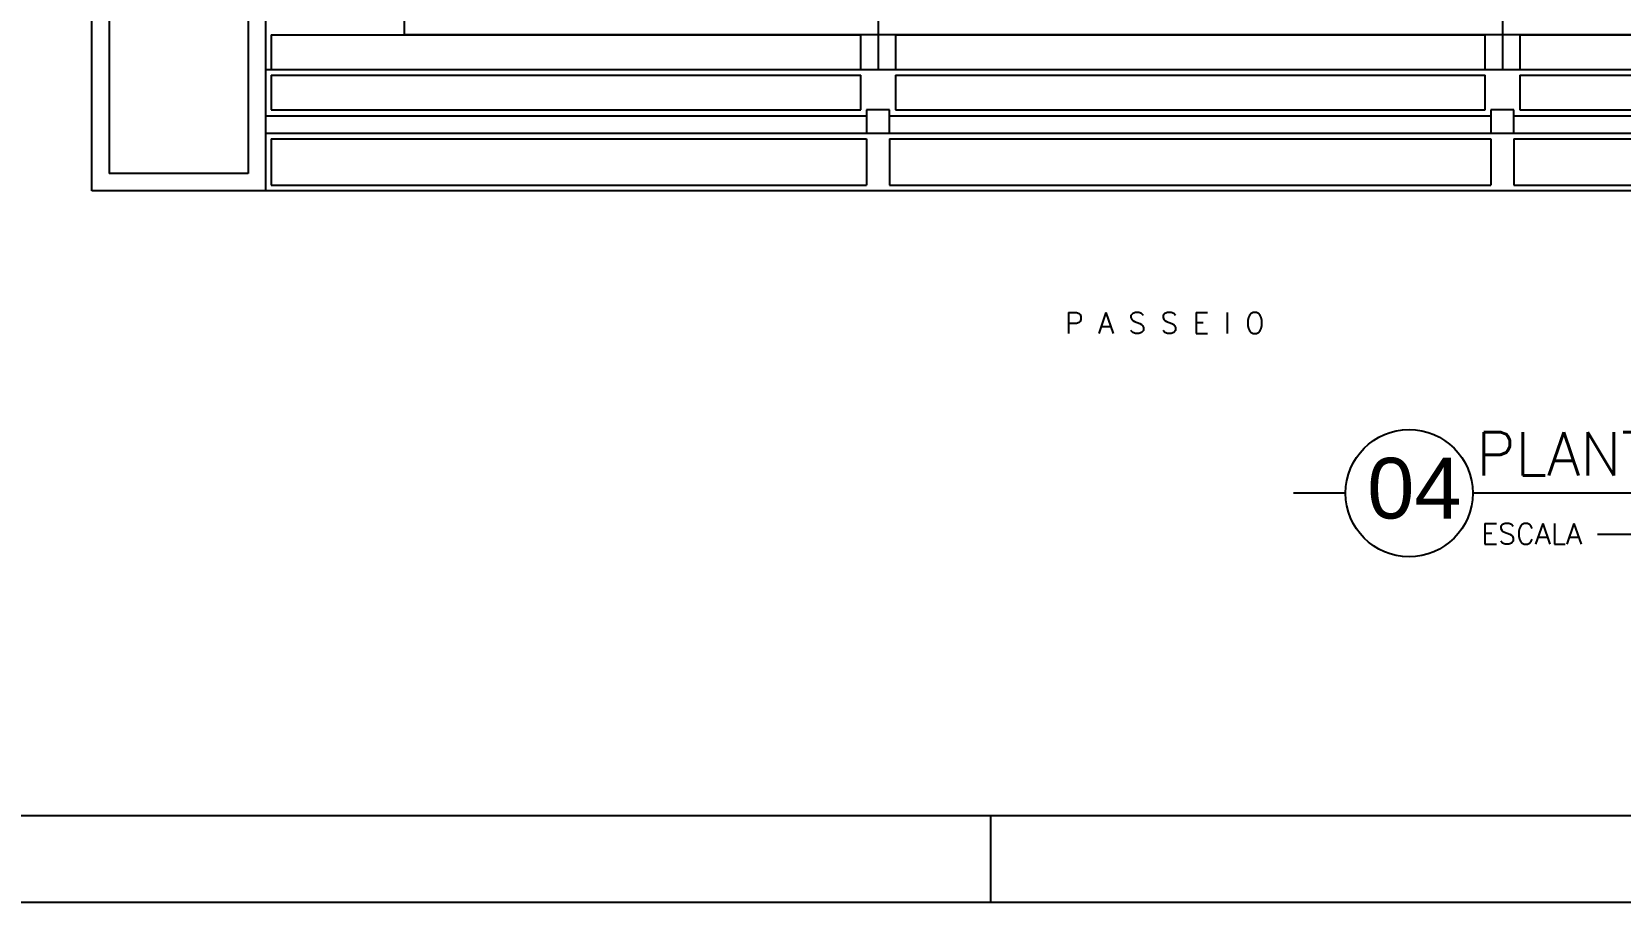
# Model space of a CAD drawing. Header units: millimetres. Extents: x 23536 to 47095, y 9984 to 20154.
# Drawn here: x 23565.94 to 23579.68, y 10035.04 to 10042.56 of the extents above; entities that cross this region are included whole.
import ezdxf
from ezdxf.enums import TextEntityAlignment as Align

# ---------------------------------------------------------------- set-up
doc = ezdxf.new("R2010")
doc.units = ezdxf.units.MM
doc.header["$LTSCALE"] = 30
doc.header["$MEASUREMENT"] = 0
for name, color, linetype in [('CERC02', 3, 'CONTINUOUS'), ('LAYER2', 3, 'CONTINUOUS'), ('LAYER4', 7, 'CONTINUOUS'), ('LAYER8', 1, 'CONTINUOUS'), ('PAREDE01', 2, 'CONTINUOUS'), ('projeto', 8, 'CONTINUOUS'), ('TEXTO01', 2, 'CONTINUOUS'), ('TEXTO03', 6, 'CONTINUOUS')]:
    doc.layers.add(name, color=color, linetype=linetype)
doc.styles.add('ARIAL', font='arial.ttf', dxfattribs={"height": 0.2})
doc.styles.add('ROMANS', font='romans.shx', dxfattribs={"height": 0.14})

# ---------------------------------------------------------------- blocks, each defined once
blk = doc.blocks.new('A$C00126118')
at = {"layer": 'LAYER2'}
blk.add_line((0.3, 0.3668), (0, 0.3668), dxfattribs=at)
blk.add_circle((0.6668, 0.3668), 0.3668, dxfattribs=at)

msp = doc.modelspace()

# ---------------------------------------------------------------- linework, layer by layer
at = {"layer": 'CERC02'}
for p, q in [((23574.237, 10035.036), (23574.237, 10035.786)), ((23540.787, 10035.036), (23601.987, 10035.036))]:
    msp.add_line(p, q, dxfattribs=at)
at = {"layer": 'LAYER2'}
msp.add_line((23586.942, 10038.572), (23578.405, 10038.572), dxfattribs=at)
at = {"layer": 'LAYER4'}
msp.add_line((23579.483, 10038.218), (23583.965, 10038.218), dxfattribs=at)
at = {"layer": 'LAYER8'}
msp.add_line((23541.537, 10035.786), (23601.237, 10035.786), dxfattribs=at)
at = {"layer": 'projeto'}
for p, q in [((23567.961, 10048.511), (23567.961, 10041.386)), ((23569.161, 10043.686), (23569.161, 10042.536)), ((23573.261, 10043.702), (23573.261, 10042.236)), ((23578.661, 10043.686), (23578.661, 10042.236)), ((23566.461, 10041.186), (23566.461, 10043.186)), ((23567.961, 10043.186), (23567.961, 10041.186)), ((23566.611, 10043.036), (23566.611, 10041.336)), ((23567.811, 10043.036), (23567.811, 10041.336)), ((23568.011, 10042.536), (23568.011, 10042.236)), ((23568.011, 10042.536), (23573.111, 10042.536)), ((23584.461, 10042.536), (23569.161, 10042.536)), ((23573.111, 10042.236), (23573.111, 10042.536)), ((23573.411, 10042.536), (23573.411, 10042.236)), ((23573.411, 10042.536), (23578.511, 10042.536)), ((23578.511, 10042.236), (23578.511, 10042.536)), ((23578.811, 10042.536), (23578.811, 10042.236)), ((23578.811, 10042.536), (23583.711, 10042.536)), ((23567.961, 10042.236), (23583.711, 10042.236)), ((23568.011, 10042.236), (23573.111, 10042.236)), ((23573.411, 10042.236), (23578.511, 10042.236)), ((23578.811, 10042.236), (23583.711, 10042.236)), ((23568.011, 10042.186), (23568.011, 10041.886)), ((23568.011, 10042.186), (23573.111, 10042.186)), ((23573.111, 10041.886), (23573.111, 10042.186)), ((23573.411, 10042.186), (23573.411, 10041.886)), ((23573.411, 10042.186), (23578.511, 10042.186)), ((23578.511, 10041.886), (23578.511, 10042.186)), ((23578.811, 10042.186), (23578.811, 10041.886)), ((23578.811, 10042.186), (23583.711, 10042.186)), ((23567.961, 10041.836), (23573.161, 10041.836)), ((23568.011, 10041.886), (23573.111, 10041.886)), ((23573.361, 10041.886), (23573.161, 10041.886)), ((23573.161, 10041.886), (23573.161, 10041.686)), ((23573.361, 10041.686), (23573.361, 10041.886)), ((23573.361, 10041.836), (23578.561, 10041.836)), ((23573.411, 10041.886), (23578.511, 10041.886)), ((23578.761, 10041.886), (23578.561, 10041.886)), ((23578.561, 10041.886), (23578.561, 10041.686)), ((23578.761, 10041.686), (23578.761, 10041.886)), ((23578.761, 10041.836), (23583.761, 10041.836)), ((23578.811, 10041.886), (23583.711, 10041.886)), ((23567.961, 10041.686), (23583.761, 10041.686)), ((23573.161, 10041.686), (23573.361, 10041.686)), ((23578.561, 10041.686), (23578.761, 10041.686)), ((23568.011, 10041.636), (23573.161, 10041.636)), ((23568.011, 10041.636), (23568.011, 10041.236)), ((23573.161, 10041.636), (23573.161, 10041.236)), ((23573.361, 10041.636), (23578.561, 10041.636)), ((23573.361, 10041.636), (23573.361, 10041.236)), ((23578.561, 10041.636), (23578.561, 10041.236)), ((23578.761, 10041.636), (23583.74, 10041.636)), ((23578.761, 10041.636), (23578.761, 10041.236)), ((23567.811, 10041.336), (23566.611, 10041.336)), ((23568.011, 10041.236), (23573.161, 10041.236)), ((23573.361, 10041.236), (23578.561, 10041.236)), ((23578.761, 10041.236), (23584.14, 10041.236)), ((23567.961, 10041.186), (23566.461, 10041.186)), ((23584.261, 10041.186), (23567.961, 10041.186))]:
    msp.add_line(p, q, dxfattribs=at)

# ---------------------------------------------------------------- block references
at = {"layer": 'PAREDE01', "xscale": 1.5, "yscale": 1.5, "zscale": 1.5}
msp.add_blockref('A$C00126118', (23576.854, 10038.022), dxfattribs=at)

# ---------------------------------------------------------------- texts
at = {"layer": 'PAREDE01', "style": 'ARIAL'}
msp.add_text('04', height=0.525, dxfattribs=at).set_placement((23577.492, 10038.353))
at = {"layer": 'projeto', "style": 'ROMANS'}
msp.add_text('P A S S E I O', height=0.18, dxfattribs=at).set_placement((23574.877, 10040.133), align=Align.TOP_LEFT)
at = {"layer": 'TEXTO01', "style": 'ROMANS'}
msp.add_text('PLANTA PAVTO. TIPO 02', height=0.375, dxfattribs=at).set_placement((23578.436, 10039.101), align=Align.TOP_LEFT)
at = {"layer": 'TEXTO03', "style": 'ROMANS'}
msp.add_text('ESCALA', height=0.18, dxfattribs=at).set_placement((23578.478, 10038.311), align=Align.TOP_LEFT)

doc.saveas('drawing.dxf')
